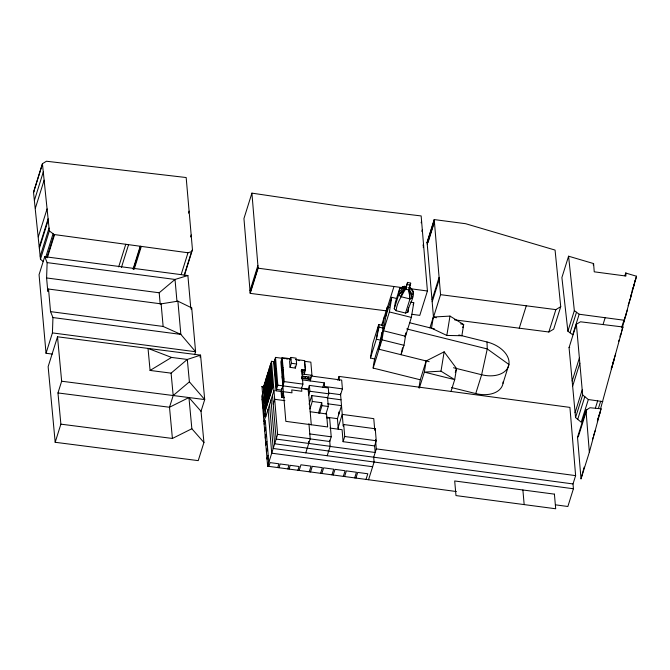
<?xml version="1.0" encoding="UTF-8"?>
<svg xmlns="http://www.w3.org/2000/svg" width="670" height="670" viewBox="0 0 670 670"><rect width="100%" height="100%" fill="white"/><g stroke="black" fill="none" stroke-linecap="round" stroke-linejoin="round"><path stroke-width="1" d="M194.694 354.665L195.598 351.75L191.704 307.89L177.893 301.165L161.127 303.862L48.533 289.038L47.796 291.391L46.599 277.95L47.126 262.606L44.706 256.677L187.885 275.529L190.791 308.2M52.268 354.087L46.037 353.266L52.428 332.898L52.955 317.555L50.535 311.625L48.533 289.038M405.911 288.134L404.864 288.234A8.291 6.273 9.3 0 0 402.084 289.088L399.194 291.542M374.639 359.019L370.451 357.981L372.838 343.341L378.743 324.506L382.93 325.553C382.964 340.209 374.296 353.475 373.156 368.081L420.266 379.781L418.943 387.897M381.816 332.379L379.061 349.254L429.202 361.708M382.93 325.553L384.413 316.491M373.156 368.081L382.009 339.832L387.361 307.069L389.354 307.572M410.769 302.019L413.759 302.765L411.372 317.404L405.476 336.231L383.491 330.771L389.387 311.944L391.783 297.304L396.774 298.544M409.027 287.824L410.124 288.184A8.877 4.548 -4.1 0 1 412.159 289.432C416.648 296.148 407.787 305.319 407.871 312.187L405.551 313.058L396.129 310.713L394.262 308.803L395.283 302.53L399.714 288.41L402.503 286.969A9.12 5.62 48 0 1 405.065 287.179L406.012 287.497M394.262 308.803L398.684 294.683L399.714 288.41L402.368 287.254M405.551 313.058L409.973 298.937L408.876 289.959L410.693 283.167L407.553 282.38C405.492 292.631 397.042 299.808 396.129 310.713M408.96 289.465L409.722 290.361A9.179 7.043 57.2 0 1 411.43 293.351L412.293 298.058L409.973 298.937L400.551 296.592L398.684 294.683L405.735 289.18L407.553 282.38M410.693 283.167L409.219 287.874L409.035 291.006A8.877 0.536 82.9 0 1 409.471 294.281L409.973 298.937M407.871 312.187L408.6 307.697M402.553 347.764L401.045 354.715L403.993 345.293L405.92 333.493M450.969 391.54L454.695 379.647L456.521 368.492L444.151 351.825L426.162 360.954L424.345 372.11L419.37 387.964M440.994 371.172L424.345 372.11L454.695 379.647L440.994 371.172L444.151 351.825M449.989 316.098L463.69 324.582L461.865 335.729L446.831 335.444L449.989 316.098L433.331 317.036L429.914 327.94M404.94 336.851L405.802 332.881M380.543 340.184L376.356 339.146L378.743 324.506L379.019 327.119L376.356 339.146L370.451 357.981M581.016 478.832L589.349 452.225L601.057 408.809L589.943 407.737L585.982 410.224L577.515 437.25L581.016 478.832L584.173 467.099M622.145 328.174L636.5 276.224L625.738 273.05L624.909 275.713M600.571 408.75L622.933 326.985L580.471 321.793L576.384 324.247L569.065 347.596L575.555 417.569L581.225 422.201L588.335 399.529L582.649 394.923L576.384 324.247M43.29 261.593L40.468 259.24L33.5 192.19L42.428 163.714L46.448 161.236L186.168 177.533L192.458 249.675L184.417 275.353M33.534 192.491L42.453 164.008M34.404 200.372L43.282 172.039M35.393 208.085L44.128 180.213M38.316 236.853L47.076 208.898M39.287 246.903L48.098 218.789M39.413 248.235L48.232 220.087M40.208 256.241L49.052 228.026M40.468 259.24L49.346 230.924L42.428 163.714M44.706 256.677L39.061 274.692L46.037 353.266M45.803 256.92L53.072 233.738M46.841 257.716L54.111 234.525L49.346 230.924M47.31 257.783L54.58 234.584M57.511 336.792L48.139 366.658L55.183 442.284L198.236 460.633L203.931 442.493L201.025 411.296L204.71 399.571L200.565 355.142L57.511 336.792L61.657 381.222L57.972 392.947L60.878 424.152L55.183 442.284M118.682 266.886L125.767 244.282M121.463 267.347L128.573 244.659M133.054 269.114L140.214 246.25M133.489 269.173L140.658 246.309M134.159 269.29L141.337 246.401M188.479 213.127L189.099 211.151M190.565 236.954L191.176 234.986M181.202 274.44L187.994 252.758L191.587 251.619L192.458 249.675M184.166 275.311L191.587 251.619M191.218 309.456L191.704 307.89M199.945 357.135L200.565 355.142L187.307 359.447L171.093 373.14L173.187 395.526L169.502 407.251L172.408 438.456L60.878 424.152M411.807 314.28L419.788 315.369L427.418 291.006L421.154 215.933L341.591 206.394L251.912 193.136L243.947 218.554L250.228 293.376L386.33 310.855L386.808 309.331M249.994 290.763L257.9 265.521M250.153 292.505L258.05 267.313M250.228 293.376L258.118 268.184L251.912 193.136M263.963 386.732L261.962 386.464L264.483 416.564L265.739 416.732L263.293 387.511L271.509 361.306L274.541 361.716M264.047 387.578L264.642 385.694M265.622 382.553L266.216 380.669M267.196 377.528L267.791 375.652M268.771 372.512L269.357 370.627M270.345 367.487L270.931 365.611M263.553 390.577L261.786 396.23L267.64 466.211L456.329 491.529M264.215 389.521L264.801 387.637M265.789 384.505L266.375 382.62M267.363 379.48L267.95 377.595M268.93 374.455L269.524 372.579M270.504 369.438L271.099 367.554M264.374 391.473L264.968 389.588M265.948 386.448L266.543 384.563M267.523 381.431L268.109 379.547M269.097 376.406L269.683 374.522M270.672 371.389L271.258 369.505M262.087 399.881L262.975 397.05M282.572 358.349L275.504 357.403L273.728 363.048L276.057 390.811L282.363 391.657M264.541 393.416L265.127 391.531M266.116 388.399L266.702 386.515M267.682 383.374L268.276 381.49M269.256 378.357L269.851 376.473M270.831 373.332L271.425 371.448M274.717 361.381L275.311 359.497M264.7 395.367L265.295 393.483M266.275 390.342L266.861 388.466M267.849 385.325L268.435 383.441M269.424 380.3L270.01 378.416M270.998 375.284L271.584 373.399M262.397 403.533L263.578 399.764L263.419 397.938M264.868 397.318L265.454 395.434M266.434 392.293L267.029 390.409M268.008 387.268L268.603 385.392M269.583 382.252L270.178 380.367M271.157 377.227L271.752 375.351M265.027 399.261L265.613 397.377M266.601 394.245L267.188 392.36M268.176 389.22L268.762 387.335M269.75 384.195L270.337 382.319M271.325 379.178L271.911 377.294M262.699 407.184L263.586 404.362M262.757 407.913L263.645 405.09M265.186 401.213L265.781 399.328M266.76 396.188L267.355 394.303M268.335 391.171L268.93 389.287M269.909 386.146L270.504 384.262M271.484 381.13L272.07 379.245M265.353 403.156L265.94 401.271M266.928 398.139L267.514 396.255M268.503 393.114L269.089 391.23M270.077 388.097L270.663 386.213M271.643 383.072L272.238 381.188M265.513 405.107L266.107 403.223M267.087 400.082L267.682 398.206M268.662 395.066L269.256 393.181M270.236 390.041L270.822 388.156M271.811 385.024L272.397 383.139M265.68 407.059L266.266 405.174M267.255 402.034L267.841 400.149M268.829 397.009L269.415 395.132M270.395 391.992L270.99 390.108M271.97 386.967L272.564 385.091M263.478 416.531L264.365 413.708M265.253 410.886L273.46 384.68M263.545 417.268L264.424 414.437M290.37 358.735L282.196 357.638L280.864 361.875L285.839 421.355L327.655 426.958L326.566 413.943L310.193 411.74M263.913 421.648L265.085 417.879L264.792 414.378M265.739 416.732L273.955 390.526M264.114 424.135L265.295 420.366L265.814 426.505L264.633 430.266M276.057 390.811L277.824 385.158L275.504 357.403M264.7 431.145L265.881 427.376L266.4 433.515L265.22 437.284M273.209 404.002L274.683 399.295L284.867 400.66M282.129 377.001L283.259 373.391L282.229 378.165M282.564 382.227L283.703 378.617L282.665 383.391M265.286 438.155L266.467 434.394L266.987 440.525L265.806 444.294M290.864 357.437L289.582 361.524L290.077 367.361L295.328 368.073L296.609 363.986L296.123 358.149L290.864 357.437L291.349 363.282L290.077 367.361M282.196 357.638L284.197 381.599L281.099 391.481L281.593 397.327L284.465 397.712M265.873 445.173L267.054 441.404L267.573 447.543L266.392 451.304M281.593 397.327L283.36 391.682L291.978 392.838L291.735 389.915L301.827 391.272L301.5 387.369M266.459 452.183L267.64 448.414L268.159 454.553L266.978 458.322M267.054 459.193L268.226 455.432L268.745 461.563L267.565 465.332M267.64 466.211L277.615 434.353L271.509 361.306M268.896 466.379L270.077 462.61L278.904 463.799L277.723 467.56M301.157 371.197L301.684 369.497L305.47 370.007L304.147 374.245M301.835 377.855L302.371 376.13M301.584 388.349L302.907 384.111L301.684 369.497M278.988 467.735L280.169 463.967L288.996 465.147L287.815 468.916M310.177 380.937L311.944 375.292L310.847 362.143L304.791 361.331M308.393 392.26L308.15 389.337L309.381 385.409L328.3 387.955L328.786 393.793L327.563 397.72L328.292 406.489L325.93 414.018M308.644 395.183L309.867 391.255L309.381 385.409M309.104 404.178L311.793 395.602L327.563 397.72M289.08 469.084L290.261 465.323L299.088 466.504L297.907 470.273M309.925 408.976L312.279 401.447L311.793 395.602M322.764 387.536L324.238 382.83L302.128 379.857M299.172 470.441L300.939 464.796L311.031 466.144L309.264 471.797M305.78 452.853L310.202 438.733L308.937 423.608M318.493 413.072L321.742 402.72L312.279 401.447M319.623 413.172L321.985 405.635L321.742 402.72M337.856 380.275L339.062 376.423L569.919 407.394L575.622 475.625L573.018 483.941L573.419 488.765L567.867 506.495L555.472 504.837M310.52 471.965L312.295 466.312L322.387 467.668L320.612 473.321M310.779 375.962L341.675 380.108L342.412 388.876L340.595 394.68L328.677 393.081M326.608 417.812L329.665 418.222L331.223 436.806L329.749 441.513L310.369 438.909M338.325 429.378L337.429 418.666L341.507 405.643L327.714 403.792M327.195 455.726L330.151 446.312L329.64 440.215M321.876 473.489L323.644 467.836L333.735 469.193L331.968 474.837M338.007 427.912L342.244 414.403L373.776 418.641L374.672 429.353M329.623 446.379L375.175 452.493L374.622 445.919L376.247 440.734L375.242 428.758L343.71 424.529L343.216 426.095L340.528 393.876M374.622 445.919L343.09 441.681L344.715 436.505L343.71 424.529M333.224 475.013L335 469.36L345.092 470.717L343.316 476.362M381.615 325.411L387.361 307.069M387.285 307.806L393.968 286.492M385.878 316.131L391.783 297.304M421.12 222.825L421.597 221.293M344.581 476.538L346.348 470.884L356.44 472.241L354.673 477.886M421.84 231.368L422.318 229.852M423.021 245.48L423.49 243.981M423.172 247.188L423.641 245.697M434.219 219.576L440.558 294.666L433.482 317.237L427.083 242.347L434.219 219.576L465.633 223.713L555.07 250.078L560.723 306.667L553.68 329.154L548.856 332.002L454.545 319.841M427.117 242.758L434.252 219.986M427.242 243.964L434.361 221.242M434.26 222.549L428.021 242.473L427.083 242.347M412.435 294.616L413.315 291.785L412.075 290.512M355.929 478.053L357.705 472.409L367.797 473.765L366.021 479.41M413.139 304.75L413.759 302.765M374.756 430.324L375.242 428.758M375.518 439.495L376.305 448.883L373.701 457.2L374.103 462.015L368.542 479.754M432.125 299.607L439.093 277.363M432.242 301.701L439.26 279.315M420.266 379.781L426.162 360.954M462.761 327.555L463.69 324.582L460.65 323.828M455.273 372.461L456.521 368.492M451.622 387.578L475.742 393.566L481.638 374.739L487.266 348.944L486.99 341.976L458.833 334.975M519.242 328.241L526.277 305.788M503.011 383.299L508.915 364.463A25.41 16.499 17.4 0 0 486.99 341.976M568.579 256.2L561.895 277.548L567.884 331.198L572.733 334.774L579.165 314.238L574.341 310.62L568.579 256.2L593.595 263.578L594.24 271.819L625.914 276.032L625.738 273.05M548.856 332.002L555.874 309.624L560.723 306.667M567.884 331.198L574.341 310.62M570.061 332.772L576.502 312.237M593.184 264.91L593.595 263.578M572.188 380.97L579.374 358.031M572.691 385.995L579.835 363.199M575.069 412.661L582.205 389.906M603.151 324.154L605.169 317.714M575.555 417.569L582.649 394.923M577.733 419.311L584.818 396.682M625.169 275.789L626.006 273.125M586.769 409.73L578.302 436.756L577.515 437.25M633.502 285.78L633.929 284.415M634.792 281.685L636.5 276.224M632.061 290.889L632.497 289.499M632.74 288.569L633.183 287.179M633.619 285.788L634.674 282.539M634.926 281.609L635.797 278.829M595.429 407.98L597.657 400.869M630.78 295.696L631.199 294.365M631.542 293.083L632.036 291.701M632.865 289.046L634.515 283.603M628.142 305.713L628.561 304.389M628.728 303.543L629.976 299.557M630.219 299.096L631.643 294.231M621.894 326.776L623.946 320.227M622.003 327.22L622.413 325.905M624.063 320.654L624.474 319.339M624.884 318.024L625.294 316.717M626.115 314.088L627.355 310.151M622.212 327.102L622.614 325.804M623.435 323.2L624.658 319.297M625.068 317.999L626.291 314.096M620.135 335.913L620.604 334.422M621.534 331.449L622.933 326.985M618.661 341.399L619.122 339.908M620.06 336.935L621.458 332.471M598.41 408.432L600.647 401.297M611.308 367.956L611.769 366.482M612.69 363.534L613.15 362.06M613.301 361.524L615.613 354.128M611.266 368.852L613.98 360.184M611.367 368.726L612.263 365.853M612.715 364.421L613.611 361.549M597.858 419.026L598.394 417.318M598.921 415.618L601.057 408.809M597.33 421.254L598.394 417.871M598.921 416.179L599.985 412.795M592.531 439.076L593.059 437.409M593.578 435.734L595.153 430.718M400.551 296.592L402.603 292.246A8.877 6.516 -55.8 0 1 404.847 289.825L405.735 289.18L408.876 289.959L412.293 298.058M277.062 382.997L276.609 385.979M398.684 294.683L401.724 290.855A9.12 7.998 -29.4 0 1 404.688 289.13L405.802 288.778M173.187 395.526L189.392 381.833L187.307 359.447L171.545 357.428L148.028 348.4L150.08 370.443L171.093 373.14M46.599 277.95L159.192 292.773L175.021 279.449L187.885 275.529M402.687 287.003L404.395 286.232A8.877 3.71 -72.3 0 1 405.719 286.676L406.975 287.313M150.08 370.443L171.545 357.428M33.5 192.19L34.044 191.863M569.065 347.596L569.709 347.219M277.003 382.989L276.685 385.97M201.025 411.296L188.948 397.545L169.502 407.251L57.972 392.947M172.408 438.456L191.855 428.75L188.948 397.545M399.714 288.41L406.079 287.087M61.657 381.222L204.71 399.571L189.392 381.833M440.558 294.666L555.874 309.624M47.126 262.606L175.021 279.449L176.981 301.517M50.535 311.625L163.137 326.449L180.841 334.397L195.598 351.75L52.428 332.898M52.955 317.555L180.841 334.397L177.893 301.165M579.165 314.238L624.607 320.31M295.487 359.422L304.691 360.653L305.47 370.007M283.259 358.433L284.943 358.659M286.199 358.827L287.882 359.053M289.147 359.229L290.83 359.447M297.974 360.41L299.658 360.636M291.349 363.282L296.609 363.986M301.885 373.944L311.944 375.292M301.567 378.316L310.62 379.53M342.412 388.876L324.54 386.481L324.238 382.83M284.197 381.599L302.907 384.111M277.824 385.158L308.309 389.253L311.282 424.763M275.563 384.965L276.827 385.133M301.282 388.416L308.15 389.337M309.867 391.255L328.786 393.793M282.12 388.734L281.484 388.65L281.727 391.573M327.22 397.947L341.022 399.797M283.946 396.171L282.028 395.92L281.542 390.074L276.501 389.396L274.172 361.632M321.985 405.635L328.292 406.489M326.583 417.209L337.429 418.666M329.824 428.055L342.085 429.705L343.09 441.681M344.715 436.505L376.247 440.734M309.8 433.934L331.223 436.806M277.615 434.353L310.202 438.733M376.305 448.883L575.622 475.625M330.151 446.312L276.141 439.068L272.481 395.233M328.668 451.019L274.666 443.774L270.998 399.94M328.149 451.086L573.018 483.941M573.419 488.765L273.192 448.481L269.524 404.647M372.629 466.73L271.719 453.188L268.05 409.353M54.111 234.525L187.994 252.758M258.118 268.184L402.62 287.681M411.078 288.803L427.418 291.006M588.335 399.529L602.816 401.606M407.209 284.474L410.35 285.253M436.371 317.789L433.331 317.036L431.514 328.191L446.831 335.444M389.387 311.944L411.372 317.404M409.404 322.697L434.545 328.945M406.665 328.92L487.266 348.944L508.915 364.463A25.41 16.499 17.4 0 1 481.638 374.739L453.481 367.738M379.019 327.119L383.207 328.158M382.009 339.832L403.993 345.293M261.962 386.464L263.293 387.511M409.219 287.874L410.584 289.18M411.95 290.478L413.315 291.785M191.855 428.75L203.931 442.493M411.296 289.139L410.459 287.731A9.179 3.601 -61.8 0 0 409.06 287.497M161.127 303.862L163.137 326.449M159.192 292.773L160.205 304.147M522.885 489.979L524.166 504.594M339.062 376.423L339.405 380.526M338.735 412.008L338.903 413.959M304.557 362.085L304.657 363.257M304.741 364.279L304.842 365.452M304.925 366.473L305.026 367.637M305.11 368.659L305.21 369.832M308.569 441.513L308.728 443.44M301.81 376.892L301.977 378.935M295.168 366.122L295.328 368.073M270.772 363.659L272.724 387.034M270.178 365.544L272.137 388.918M269.591 367.428L271.543 390.803M269.198 368.676L271.149 392.059M268.603 370.56L270.563 393.943M268.017 372.445L269.968 395.819M267.623 373.701L269.583 397.076M267.037 375.585L268.988 398.96M266.442 377.47L268.402 400.844M266.049 378.726L268.008 402.101M265.462 380.602L267.414 403.985M264.868 382.486L266.828 405.861M264.474 383.743L266.434 407.117M263.888 385.627L265.839 409.002M264.097 406.062L264.34 408.935M585.982 410.224L589.349 452.225M503.153 381.8A25.41 16.499 17.4 0 1 475.742 393.566M274.934 360.242L274.466 363.584L274.934 360.242M275.102 362.286L274.633 365.636L275.102 362.286M275.269 364.338L274.809 367.679L275.269 364.338M275.445 366.381L274.976 369.723L275.445 366.381M275.613 368.425L275.144 371.766L275.613 368.425M275.789 370.468L275.32 373.81L275.789 370.468M275.956 372.512L275.487 375.862L275.956 372.512M276.132 374.564L275.663 377.905L276.132 374.564M276.3 376.607L275.831 379.949L276.3 376.607M282.062 359.07L281.576 362.118L282.062 359.07M276.467 378.651L276.007 381.992L276.467 378.651M282.238 361.113L281.743 364.17L282.238 361.113M282.405 363.157L281.911 366.214L282.405 363.157M282.581 365.209L282.087 368.257L282.581 365.209M282.748 367.252L282.254 370.301L282.748 367.252M282.916 369.296L282.43 372.353L282.916 369.296M283.092 371.339L282.598 374.396L283.092 371.339M283.435 375.435L282.941 378.483L283.435 375.435M302.538 370.267L301.952 372.151L303.636 372.378L304.222 370.493L302.538 370.267M303.217 376.247L302.673 377.972L304.565 378.223L305.11 376.498L303.217 376.247M305.947 376.615L305.403 378.341L307.296 378.592L307.84 376.867L305.947 376.615M308.677 376.976L308.141 378.701L310.034 378.96L310.57 377.235L308.677 376.976M554.408 494.142L454.695 480.968L455.985 495.582L555.698 508.765L554.408 494.142"/></g></svg>
